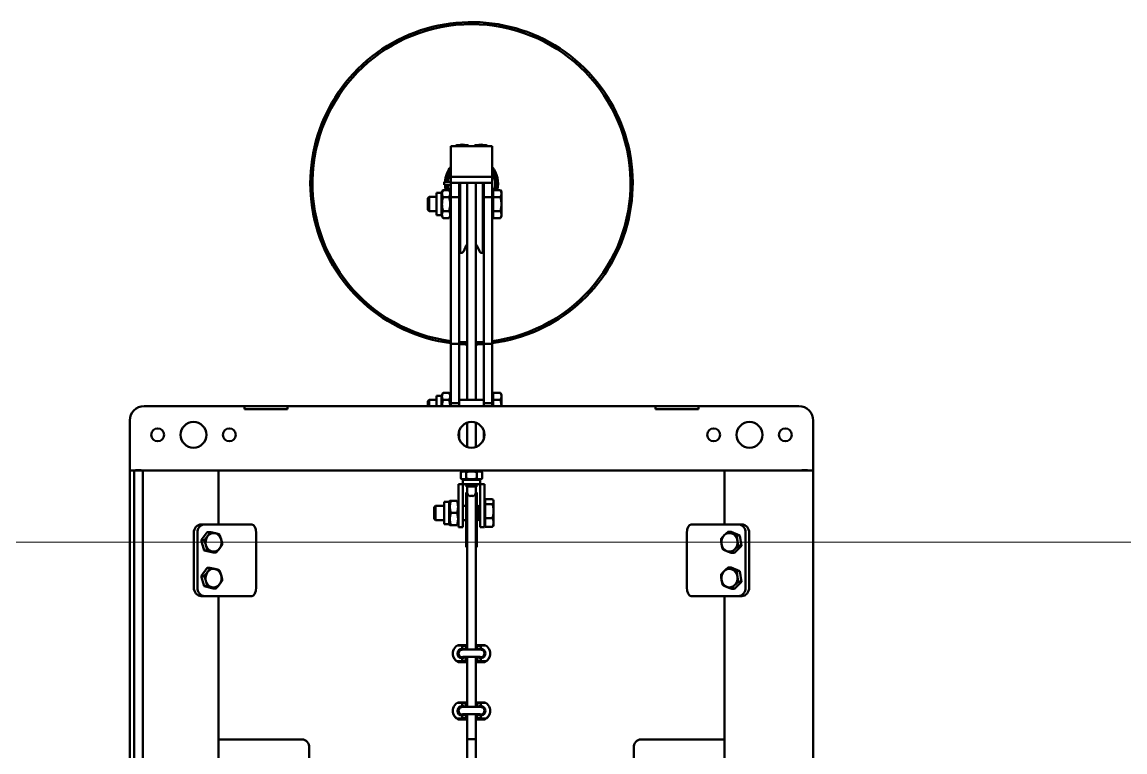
# Model space of a CAD drawing. Extents: x -3873 to 164127, y 7129 to 96529.
# Drawn here: x 13272 to 14042, y 69166 to 69675 of the extents above; entities that cross this region are included whole.
import ezdxf

# ---------------------------------------------------------------- set-up
doc = ezdxf.new("R2010")
doc.units = 0
doc.layers.add('LAYOUT Kromeka', color=1, linetype='CONTINUOUS', lineweight=5)
doc.layers.add('Visible (ISO)', color=7, linetype='CONTINUOUS', lineweight=50)

# ---------------------------------------------------------------- blocks, each defined once
blk = doc.blocks.new('388 gerdirme')
at = {"layer": 'Visible (ISO)', "color": 0}
for p, q in [((51971.62, 94730.19), (51717.47, 94730.19)), ((51971.62, 94727.44), (51971.62, 94730.19)), ((51971.62, 94730.19), (51983.62, 94730.19)), ((52006.62, 94730.19), (51983.62, 94730.19)), ((51971.62, 94727.09), (51448.62, 94727.09)), ((51971.62, 94727.09), (51971.62, 94727.44)), ((51971.62, 94721.09), (51971.62, 94727.09)), ((51971.62, 94721.09), (51448.62, 94721.09)), ((51971.62, 94720.94), (51971.62, 94721.09)), ((51971.62, 94494.32), (51971.62, 94720.94)), ((52016.62, 94720.19), (52016.62, 94650.19)), ((51890.12, 94685.51), (51928.12, 94685.51)), ((51884.12, 94680.31), (51884.12, 94677.81)), ((51884.12, 94658.98), (51884.12, 94677.81)), ((51889.5, 94671.98), (51890.99, 94678.35)), ((51890.12, 94683.01), (51928.12, 94683.01)), ((51890.99, 94678.35), (51898.1, 94680.42)), ((51890.99, 94678.35), (51890.99, 94676.29)), ((51898.1, 94680.42), (51903.73, 94676.12)), ((51898.1, 94680.42), (51898.1, 94678.36)), ((51903.73, 94676.12), (51903.73, 94674.06)), ((51914.5, 94671.98), (51915.99, 94678.35)), ((51915.99, 94678.35), (51923.1, 94680.42)), ((51915.99, 94678.35), (51915.99, 94676.29)), ((51923.1, 94680.42), (51928.73, 94676.12)), ((51923.1, 94680.42), (51923.1, 94678.36)), ((51928.73, 94676.12), (51928.73, 94674.06)), ((51934.12, 94677.81), (51934.12, 94680.31)), ((51934.12, 94677.81), (51934.12, 94658.98)), ((51884.12, 94668.19), (51151.62, 94668.19)), ((51784.12, 94655.35), (51784.12, 94668.19)), ((51889.5, 94671.98), (51889.5, 94669.92)), ((51914.5, 94671.98), (51914.5, 94669.92)), ((51971.62, 94668.19), (51934.12, 94668.19)), ((51784.12, 94655.35), (51784.12, 94645.24)), ((51884.12, 94658.98), (51884.12, 94655.9)), ((51884.12, 94645.03), (51884.12, 94655.9)), ((51934.12, 94655.9), (51934.12, 94658.98)), ((51934.12, 94655.9), (51934.12, 94645.03)), ((51784.12, 94610.08), (51784.12, 94645.24)), ((52014.62, 94620.19), (52014.62, 94650.19)), ((52014.62, 94650.19), (52016.62, 94650.19)), ((52016.62, 94650.19), (52016.62, 94620.19)), ((51928.12, 94642.03), (51890.12, 94642.03)), ((52016.62, 94620.19), (52014.62, 94620.19)), ((52016.62, 94620.19), (52016.62, 94363.19)), ((51778.12, 94604.89), (51244.12, 94604.89)), ((52016.62, 94522.19), (52020.2, 94522.19)), ((52020.2, 94522.19), (52021.12, 94521.27)), ((52153.54, 94522.19), (52152.62, 94521.27)), ((52153.54, 94522.19), (52161.7, 94522.19)), ((52161.7, 94522.19), (52162.62, 94521.27)), ((51938.04, 94517.69), (51937.12, 94516.77)), ((51947.12, 94516.77), (51937.12, 94516.77)), ((51937.12, 94510.69), (51937.12, 94516.77)), ((51938.04, 94517.69), (51946.2, 94517.69)), ((51946.2, 94517.69), (51947.12, 94516.77)), ((51947.12, 94510.69), (51947.12, 94516.77)), ((52021.12, 94521.27), (52016.62, 94521.27)), ((52016.62, 94516.19), (52023.92, 94516.19)), ((52021.12, 94516.19), (52021.12, 94521.27)), ((52023.92, 94512.69), (52023.92, 94516.19)), ((52149.82, 94516.19), (52165.42, 94516.19)), ((52149.82, 94512.69), (52149.82, 94516.19)), ((52162.62, 94521.27), (52152.62, 94521.27)), ((52152.62, 94516.19), (52152.62, 94521.27)), ((52162.62, 94516.19), (52162.62, 94521.27)), ((52165.42, 94512.69), (52165.42, 94516.19)), ((51934.32, 94507.19), (51933.62, 94506.78)), ((51933.62, 94506.03), (51933.62, 94506.78)), ((51934.32, 94510.69), (51949.92, 94510.69)), ((51934.32, 94507.19), (51934.32, 94510.69)), ((51934.32, 94507.19), (51949.92, 94507.19)), ((51949.92, 94507.19), (51949.92, 94510.69)), ((51949.92, 94507.19), (51950.62, 94506.78)), ((51950.62, 94506.78), (51950.62, 94506.03)), ((52016.62, 94512.69), (52023.92, 94512.69)), ((52021.02, 94507.35), (52021.02, 94511.53)), ((52023.92, 94512.69), (52025.93, 94511.53)), ((52023.92, 94506.19), (52025.93, 94507.35)), ((52025.93, 94507.35), (52025.93, 94511.53)), ((52149.82, 94512.69), (52147.8, 94511.53)), ((52147.8, 94507.35), (52147.8, 94511.53)), ((52149.82, 94506.19), (52147.8, 94507.35)), ((52149.82, 94512.69), (52165.42, 94512.69)), ((52152.71, 94507.35), (52152.71, 94511.53)), ((52162.52, 94507.35), (52162.52, 94511.53)), ((52165.42, 94512.69), (52167.43, 94511.53)), ((52165.42, 94506.19), (52167.43, 94507.35)), ((52167.43, 94507.35), (52167.43, 94511.53)), ((52171.12, 94508.2), (52171.12, 94510.69)), ((52173.12, 94510.69), (52171.12, 94510.69)), ((52171.12, 94506.19), (52171.12, 94508.2)), ((52173.12, 94510.69), (52173.12, 94508.2)), ((52173.12, 94508.2), (52173.12, 94506.19)), ((51798.04, 94494.69), (51798.04, 94500.86)), ((51798.61, 94501.69), (51798.92, 94498.19)), ((51804.21, 94500.69), (51803.95, 94500.69)), ((51803.97, 94504.69), (51804.02, 94504.69)), ((51809.38, 94498.19), (51809.56, 94501.69)), ((51809.9, 94494.69), (51809.9, 94500.86)), ((51838.04, 94494.69), (51838.04, 94500.86)), ((51838.6, 94501.69), (51838.91, 94498.19)), ((51844.2, 94500.69), (51843.94, 94500.69)), ((51843.96, 94504.69), (51844.02, 94504.69)), ((51849.37, 94498.19), (51849.55, 94501.69)), ((51849.89, 94494.69), (51849.89, 94500.86)), ((51932.12, 94500.69), (51932.12, 94497.69)), ((51932.12, 94500.69), (51935.12, 94500.69)), ((51933.62, 94501.85), (51933.62, 94506.03)), ((51934.32, 94500.69), (51933.62, 94501.09)), ((51962.12, 94500.69), (51935.12, 94500.69)), ((51942.12, 94501.85), (51942.12, 94506.03)), ((51949.92, 94500.69), (51950.62, 94501.09)), ((51950.62, 94501.85), (51950.62, 94506.03)), ((51962.12, 94497.69), (51962.12, 94500.69)), ((51965.12, 94497.34), (51966.19, 94499.19)), ((51970.54, 94499.19), (51966.19, 94499.19)), ((51971.62, 94497.34), (51970.54, 94499.19)), ((51993.66, 94500.19), (51999.57, 94500.19)), ((52018.62, 94506.19), (52016.62, 94506.19)), ((52016.62, 94500.19), (52018.62, 94500.19)), ((52060, 94506.19), (52018.62, 94506.19)), ((52018.62, 94500.19), (52018.62, 94506.19)), ((52018.62, 94500.19), (52060, 94500.19)), ((52021.12, 94483.19), (52021.12, 94500.19)), ((52162.35, 94506.19), (52060, 94506.19)), ((52060, 94500.19), (52060, 94506.19)), ((52060, 94500.19), (52162.35, 94500.19)), ((52172.46, 94499.69), (52123.62, 94499.69)), ((52123.62, 94498.97), (52123.62, 94499.69)), ((52152.62, 94499.69), (52152.62, 94500.19)), ((52162.35, 94506.19), (52172.46, 94506.19)), ((52162.35, 94500.19), (52162.35, 94506.19)), ((52162.35, 94500.19), (52172.46, 94500.19)), ((52162.62, 94499.69), (52162.62, 94500.19)), ((52172.46, 94506.19), (52172.46, 94500.19)), ((52176.71, 94506.19), (52172.46, 94506.19)), ((52172.46, 94506.19), (52172.46, 94477.19)), ((52197.92, 94506.19), (52176.71, 94506.19)), ((52176.71, 94506.19), (52176.71, 94477.19)), ((52197.92, 94477.19), (52197.92, 94506.19)), ((52197.92, 94502.81), (52198.26, 94502.81)), ((52197.92, 94500.5), (52198.26, 94500.5)), ((52198.62, 94502.19), (52198.26, 94502.81)), ((52198.62, 94501.65), (52198.62, 94502.19)), ((52198.62, 94498.19), (52198.62, 94501.65)), ((51422.15, 94494.69), (51784.23, 94494.69)), ((51801.81, 94494.69), (51784.23, 94494.69)), ((51798.92, 94495.69), (51798.57, 94495.16)), ((51798.92, 94498.19), (51798.92, 94495.69)), ((51800.9, 94498.19), (51798.92, 94498.19)), ((51798.92, 94495.69), (51801.8, 94495.69)), ((51806.8, 94495.69), (51809.38, 94495.69)), ((51841.81, 94494.69), (51806.81, 94494.69)), ((51809.38, 94498.19), (51807.4, 94498.19)), ((51809.38, 94495.69), (51809.38, 94498.19)), ((51809.58, 94495.16), (51809.38, 94495.69)), ((51838.91, 94495.69), (51838.56, 94495.16)), ((51838.91, 94498.19), (51838.91, 94495.69)), ((51840.89, 94498.19), (51838.91, 94498.19)), ((51838.91, 94495.69), (51841.8, 94495.69)), ((51846.8, 94495.69), (51849.37, 94495.69)), ((51879.92, 94494.69), (51846.81, 94494.69)), ((51849.37, 94498.19), (51847.39, 94498.19)), ((51849.37, 94495.69), (51849.37, 94498.19)), ((51849.58, 94495.16), (51849.37, 94495.69)), ((51879.92, 94494.69), (51888.17, 94494.69)), ((51930.19, 94494.69), (51888.17, 94494.69)), ((51919.41, 94495.46), (51918.22, 94495.46)), ((51918.22, 94495.46), (51918.22, 94494.69)), ((51919.41, 94495.46), (51919.41, 94494.75)), ((51940.15, 94495.46), (51919.41, 94495.46)), ((51919.41, 94494.75), (51940.15, 94494.75)), ((51930.19, 94494.69), (51941.82, 94494.69)), ((51935.12, 94497.69), (51932.12, 94497.69)), ((51935.12, 94497.69), (51962.12, 94497.69)), ((51937.12, 94495.46), (51937.12, 94497.69)), ((51941.45, 94495.46), (51940.15, 94495.46)), ((51940.15, 94494.75), (51940.15, 94495.46)), ((51941.45, 94495.46), (51941.45, 94495.44)), ((51941.45, 94495.46), (51942.58, 94495.46)), ((51942.81, 94495.44), (51941.45, 94495.44)), ((51956.32, 94495.44), (51942.81, 94495.44)), ((51956.32, 94494.69), (51942.81, 94494.69)), ((51947.12, 94495.44), (51947.12, 94497.69)), ((51960.62, 94494.69), (51956.26, 94494.69)), ((51956.32, 94495.44), (51956.32, 94494.69)), ((51960.62, 94494.92), (51961.38, 94495.69)), ((51960.62, 94494.92), (51961.38, 94495.69)), ((51960.62, 94488.46), (51960.62, 94494.92)), ((51960.62, 94488.46), (51960.62, 94494.92)), ((51961.38, 94495.69), (51961.38, 94487.69)), ((51962.12, 94495.69), (51961.38, 94495.69)), ((51961.38, 94495.69), (51961.38, 94487.69)), ((51962.12, 94495.69), (51961.38, 94495.69)), ((51965.12, 94497.69), (51962.12, 94497.69)), ((51962.12, 94497.69), (51962.12, 94485.69)), ((51965.12, 94497.69), (51965.12, 94485.69)), ((51970.54, 94495.44), (51966.19, 94495.44)), ((51971.62, 94489.06), (51971.62, 94494.32)), ((52005.1, 94494.69), (51988.13, 94494.69)), ((52157.65, 94494.69), (52021.12, 94494.69)), ((52128.78, 94495.33), (52124.78, 94497.15)), ((52157.65, 94494.69), (52172.46, 94494.69)), ((52198.26, 94495.88), (52197.92, 94495.88)), ((52197.92, 94493.57), (52198.26, 94493.57)), ((52198.62, 94494.19), (52198.26, 94493.57)), ((52198.62, 94494.72), (52198.62, 94498.19)), ((52198.62, 94494.19), (52198.62, 94494.72)), ((51422.15, 94488.69), (51784.23, 94488.69)), ((51801.81, 94488.69), (51784.23, 94488.69)), ((51798.04, 94482.52), (51798.04, 94488.69)), ((51798.57, 94488.22), (51798.92, 94487.69)), ((51798.92, 94485.19), (51798.61, 94481.69)), ((51798.92, 94487.69), (51798.92, 94485.19)), ((51801.8, 94487.69), (51798.92, 94487.69)), ((51798.92, 94485.19), (51800.9, 94485.19)), ((51809.38, 94487.69), (51806.8, 94487.69)), ((51841.81, 94488.69), (51806.81, 94488.69)), ((51807.4, 94485.19), (51809.38, 94485.19)), ((51809.38, 94487.69), (51809.58, 94488.22)), ((51809.38, 94485.19), (51809.38, 94487.69)), ((51809.56, 94481.69), (51809.38, 94485.19)), ((51809.9, 94482.52), (51809.9, 94488.69)), ((51838.04, 94482.52), (51838.04, 94488.69)), ((51838.56, 94488.22), (51838.91, 94487.69)), ((51838.91, 94485.19), (51838.6, 94481.69)), ((51838.91, 94487.69), (51838.91, 94485.19)), ((51841.8, 94487.69), (51838.91, 94487.69)), ((51838.91, 94485.19), (51840.89, 94485.19)), ((51849.37, 94487.69), (51846.8, 94487.69)), ((51879.92, 94488.69), (51846.81, 94488.69)), ((51847.39, 94485.19), (51849.37, 94485.19)), ((51849.37, 94487.69), (51849.58, 94488.22)), ((51849.37, 94485.19), (51849.37, 94487.69)), ((51849.55, 94481.69), (51849.37, 94485.19)), ((51849.89, 94482.52), (51849.89, 94488.69)), ((51888.17, 94488.69), (51879.92, 94488.69)), ((51930.19, 94488.69), (51888.17, 94488.69)), ((51918.22, 94488.69), (51918.22, 94487.92)), ((51918.22, 94487.92), (51919.41, 94487.92)), ((51919.41, 94488.63), (51919.41, 94487.92)), ((51940.15, 94488.63), (51919.41, 94488.63)), ((51940.15, 94487.92), (51919.41, 94487.92)), ((51941.82, 94488.69), (51930.19, 94488.69)), ((51932.12, 94485.69), (51932.12, 94482.69)), ((51932.12, 94485.69), (51935.12, 94485.69)), ((51962.12, 94485.69), (51935.12, 94485.69)), ((51937.12, 94487.19), (51937.12, 94487.92)), ((51947.12, 94487.19), (51937.12, 94487.19)), ((51937.52, 94486.27), (51937.12, 94487.19)), ((51946.71, 94486.27), (51937.52, 94486.27)), ((51937.52, 94485.69), (51937.52, 94486.27)), ((51940.15, 94487.92), (51940.15, 94488.63)), ((51940.15, 94487.92), (51941.45, 94487.92)), ((51941.45, 94487.94), (51941.45, 94487.92)), ((51941.45, 94487.94), (51942.81, 94487.94)), ((51942.58, 94487.92), (51941.45, 94487.92)), ((51942.81, 94488.68), (51956.32, 94488.68)), ((51942.81, 94487.94), (51956.32, 94487.94)), ((51946.71, 94486.27), (51947.12, 94487.19)), ((51946.71, 94485.69), (51946.71, 94486.27)), ((51947.12, 94487.19), (51947.12, 94487.94)), ((51960.62, 94488.69), (51956.26, 94488.69)), ((51956.32, 94488.68), (51956.32, 94487.94)), ((51960.62, 94488.46), (51961.38, 94487.69)), ((51960.62, 94488.46), (51961.38, 94487.69)), ((51962.12, 94487.69), (51961.38, 94487.69)), ((51962.12, 94487.69), (51961.38, 94487.69)), ((51965.12, 94485.69), (51962.12, 94485.69)), ((51962.12, 94482.69), (51962.12, 94485.69)), ((51965.12, 94486.04), (51966.19, 94484.18)), ((51970.54, 94487.94), (51966.19, 94487.94)), ((51970.54, 94484.18), (51966.19, 94484.18)), ((51971.62, 94486.04), (51970.54, 94484.18)), ((51971.62, 94262.44), (51971.62, 94489.06)), ((52005.1, 94488.69), (51988.13, 94488.69)), ((51999.57, 94483.19), (51993.66, 94483.19)), ((52018.62, 94483.19), (52016.62, 94483.19)), ((52060, 94483.19), (52018.62, 94483.19)), ((52018.62, 94477.19), (52018.62, 94483.19)), ((52157.65, 94488.69), (52021.12, 94488.69)), ((52162.35, 94483.19), (52060, 94483.19)), ((52060, 94477.19), (52060, 94483.19)), ((52123.62, 94483.69), (52123.62, 94484.4)), ((52172.46, 94483.69), (52123.62, 94483.69)), ((52128.78, 94488.05), (52124.78, 94486.22)), ((52152.62, 94483.19), (52152.62, 94483.69)), ((52172.46, 94488.69), (52157.65, 94488.69)), ((52162.35, 94483.19), (52172.46, 94483.19)), ((52162.35, 94477.19), (52162.35, 94483.19)), ((52162.62, 94483.19), (52162.62, 94483.69)), ((52172.46, 94483.19), (52172.46, 94477.19)), ((52197.92, 94489.81), (52198.26, 94489.81)), ((52197.92, 94487.5), (52198.26, 94487.5)), ((52198.62, 94489.19), (52198.26, 94489.81)), ((52198.62, 94488.65), (52198.62, 94489.19)), ((52198.62, 94485.19), (52198.62, 94488.65)), ((52198.62, 94481.72), (52198.62, 94485.19)), ((51804.21, 94482.69), (51803.95, 94482.69)), ((51803.97, 94478.69), (51804.02, 94478.69)), ((51844.2, 94482.69), (51843.94, 94482.69)), ((51843.96, 94478.69), (51844.02, 94478.69)), ((51935.12, 94482.69), (51932.12, 94482.69)), ((51932.42, 94482.09), (51932.42, 94477.05)), ((51932.42, 94482.09), (51938.56, 94482.09)), ((51933.62, 94476.29), (51933, 94476.65)), ((51933.62, 94476.29), (51935.49, 94476.29)), ((51934.42, 94482.09), (51934.42, 94482.69)), ((51935.12, 94482.69), (51962.12, 94482.69)), ((51935.49, 94476.29), (51943.41, 94476.29)), ((51938.56, 94482.09), (51948.26, 94482.09)), ((51938.56, 94482.09), (51938.56, 94477.05)), ((51943.41, 94476.29), (51950.04, 94476.29)), ((51948.26, 94482.09), (51951.82, 94482.09)), ((51948.26, 94482.09), (51948.26, 94477.05)), ((51949.82, 94482.09), (51949.82, 94482.69)), ((51950.04, 94476.29), (51950.62, 94476.29)), ((51950.62, 94476.29), (51951.23, 94476.65)), ((51951.82, 94482.09), (51951.82, 94477.05)), ((52016.62, 94477.19), (52018.62, 94477.19)), ((52016.62, 94476.59), (52021.02, 94476.59)), ((52018.62, 94477.19), (52060, 94477.19)), ((52021.02, 94476.59), (52025.93, 94476.59)), ((52021.02, 94476.59), (52021.02, 94471.55)), ((52023.82, 94476.59), (52023.82, 94477.19)), ((52025.93, 94476.59), (52025.93, 94471.55)), ((52060, 94477.19), (52162.35, 94477.19)), ((52147.8, 94476.59), (52147.8, 94471.55)), ((52147.8, 94476.59), (52152.71, 94476.59)), ((52149.92, 94476.59), (52149.92, 94477.19)), ((52152.71, 94476.59), (52162.52, 94476.59)), ((52152.71, 94476.59), (52152.71, 94471.55)), ((52162.35, 94477.19), (52172.46, 94477.19)), ((52162.52, 94476.59), (52167.43, 94476.59)), ((52162.52, 94476.59), (52162.52, 94471.55)), ((52165.32, 94476.59), (52165.32, 94477.19)), ((52167.43, 94476.59), (52167.43, 94471.55)), ((52176.71, 94477.19), (52172.46, 94477.19)), ((52176.71, 94477.19), (52197.92, 94477.19)), ((52198.26, 94482.88), (52197.92, 94482.88)), ((52197.92, 94480.57), (52198.26, 94480.57)), ((52198.62, 94481.19), (52198.26, 94480.57)), ((52198.62, 94481.19), (52198.62, 94481.72)), ((52016.62, 94470.79), (52023.48, 94470.79)), ((52023.48, 94470.79), (52024.62, 94470.79)), ((52024.62, 94470.79), (52025.93, 94471.55)), ((52149.12, 94470.79), (52147.8, 94471.55)), ((52149.12, 94470.79), (52150.25, 94470.79)), ((52150.25, 94470.79), (52157.62, 94470.79)), ((52157.62, 94470.79), (52164.98, 94470.79)), ((52164.98, 94470.79), (52166.12, 94470.79)), ((52166.12, 94470.79), (52167.43, 94471.55)), ((52142.8, 94383.08), (52143.19, 94384.52)), ((52142.99, 94383.03), (52143.38, 94384.47)), ((51778.12, 94378.49), (51156.62, 94378.49)), ((51784.12, 94373.29), (51784.12, 94338.13)), ((52014.62, 94333.19), (52014.62, 94363.19)), ((52014.62, 94363.19), (52016.62, 94363.19)), ((52016.62, 94363.19), (52016.62, 94333.19)), ((51784.12, 94328.02), (51784.12, 94338.13)), ((51884.12, 94327.47), (51884.12, 94338.35)), ((51890.12, 94341.35), (51928.12, 94341.35)), ((51934.12, 94338.35), (51934.12, 94327.47)), ((52016.62, 94333.19), (52014.62, 94333.19)), ((52016.62, 94333.19), (52016.62, 94263.19)), ((51784.12, 94328.02), (51784.12, 94315.19)), ((51884.12, 94327.47), (51884.12, 94324.4)), ((51884.12, 94305.56), (51884.12, 94324.4)), ((51934.12, 94324.4), (51934.12, 94327.47)), ((51934.12, 94324.4), (51934.12, 94305.56)), ((51884.12, 94315.19), (50921.62, 94315.19)), ((51971.62, 94315.19), (51934.12, 94315.19)), ((51889.23, 94308.15), (51889.23, 94310.21)), ((51894.1, 94303.2), (51889.23, 94308.15)), ((51904, 94310.51), (51901.48, 94304.38)), ((51901.48, 94304.38), (51901.48, 94306.44)), ((51904, 94310.51), (51904, 94312.57)), ((51914.23, 94308.15), (51914.23, 94310.21)), ((51919.1, 94303.2), (51914.23, 94308.15)), ((51929, 94310.51), (51926.48, 94304.38)), ((51926.48, 94304.38), (51926.48, 94306.44)), ((51929, 94310.51), (51929, 94312.57)), ((51884.12, 94305.56), (51884.12, 94303.06)), ((51928.12, 94300.37), (51890.12, 94300.37)), ((51894.1, 94303.2), (51894.1, 94305.26)), ((51901.48, 94304.38), (51894.1, 94303.2)), ((51919.1, 94303.2), (51919.1, 94305.26)), ((51926.48, 94304.38), (51919.1, 94303.2)), ((51934.12, 94303.06), (51934.12, 94305.56)), ((51928.12, 94297.87), (51890.12, 94297.87)), ((51971.62, 94255.94), (51971.62, 94262.44)), ((51971.62, 94253.19), (51717.47, 94253.19)), ((51971.62, 94253.19), (51971.62, 94255.94)), ((51971.62, 94253.19), (51983.62, 94253.19)), ((52006.62, 94253.19), (51983.62, 94253.19))]:
    blk.add_line(p, q, dxfattribs=at)
for centre, radius in [((51996.62, 94710.69), 4.5), ((51996.62, 94685.69), 9), ((51996.62, 94660.69), 4.5), ((51996.62, 94491.69), 9), ((51996.62, 94322.69), 4.5), ((51996.62, 94297.69), 9), ((51996.62, 94272.69), 4.5)]:
    blk.add_circle(centre, radius, dxfattribs=at)
for centre, radius, start, end in [((52006.62, 94720.19), 10, 0, 90), ((52172.12, 94491.69), 112.5, 254.99399, 172.59461), ((52172.12, 94491.69), 111, 187.50604, 172.49396), ((52172.12, 94491.69), 18.5, 93.09858, 104.66966), ((52172.12, 94491.69), 17.5, 93.27583, 105.52845), ((52172.12, 94491.69), 16.85, 93.40234, 106.14351), ((52172.12, 94491.69), 16.5, 93.4746, 106.49563), ((52172.12, 94491.69), 18.5, 51.60833, 86.90142), ((52172.12, 94491.69), 17.5, 55.95227, 86.72417), ((52172.12, 94491.69), 16.85, 59.37661, 86.59766), ((52172.12, 94491.69), 16.5, 61.49649, 86.5254), ((52172.12, 94491.69), 112.5, 175.66686, 178.47193), ((52172.12, 94491.69), 111, 175.60819, 178.45128), ((52125.62, 94498.97), 2, 180, 245.4158), ((52167.12, 94500.69), 3, 189.59407, 199.47122), ((52192.62, 94498.19), 6.5, 337.38014, 22.61986), ((51956.61, 94491.69), 3.02, 95.5104, 155.86583), ((52127.12, 94491.69), 4, 48.59038, 65.4158), ((51956.61, 94491.69), 3.02, 204.13076, 264.4896), ((52172.12, 94491.69), 112.5, 181.52807, 184.33314), ((52172.12, 94491.69), 111, 181.54872, 184.39181), ((52125.62, 94484.4), 2, 114.5842, 180), ((52127.12, 94491.69), 4, 294.5842, 311.40962), ((52167.12, 94482.69), 3, 160.52878, 170.40593), ((52192.62, 94485.19), 6.5, 337.38014, 22.61986), ((52172.12, 94491.69), 112.5, 187.40539, 254.89399), ((52172.12, 94491.69), 16.5, 245.66184, 246.22811), ((52172.12, 94491.69), 16.85, 253.85649, 300.62339), ((52172.12, 94491.69), 16.5, 253.50437, 298.50351), ((52172.12, 94491.69), 18.5, 255.33034, 308.39167), ((52172.12, 94491.69), 17.5, 254.47155, 304.04773), ((52006.62, 94263.19), 10, 270, 0)]:
    blk.add_arc(centre, radius, start, end, dxfattribs=at)
for centre, major_axis, ratio, start_param, end_param in [((51890.12, 94680.31), (-6, 0), 0.866025, 4.712389, 6.283185), ((51928.12, 94680.31), (6, 0), 0.866025, 0, 1.570796), ((51890.12, 94677.81), (-6, 0), 0.866025, 4.712389, 6.283185), ((51896.62, 94671.7), (-6.5, 0), 0.866025, 5.036433, 6.08363), ((51896.62, 94671.7), (-6.5, 0), 0.866025, 3.989235, 5.036433), ((51896.62, 94671.7), (6.5, 0), 0.866025, 6.08363, 7.130828), ((51921.62, 94671.7), (-6.5, 0), 0.866025, 5.036433, 6.08363), ((51921.62, 94671.7), (-6.5, 0), 0.866025, 3.989235, 5.036433), ((51921.62, 94671.7), (6.5, 0), 0.866025, 6.08363, 7.130828), ((51928.12, 94677.81), (6, 0), 0.866025, 0, 1.570796), ((51896.62, 94671.7), (-6.5, 0), 0.866025, 6.08363, 7.130828), ((51896.62, 94671.7), (6.5, 0), 0.866025, 5.036433, 6.08363), ((51921.62, 94671.7), (-6.5, 0), 0.866025, 6.08363, 7.130828), ((51921.62, 94671.7), (6.5, 0), 0.866025, 5.036433, 6.08363), ((51896.62, 94671.7), (6.5, 0), 0.866025, 3.989235, 5.036433), ((51921.62, 94671.7), (6.5, 0), 0.866025, 3.989235, 5.036433), ((51890.12, 94645.03), (-6, 0), 0.5, 0, 1.570796), ((51928.12, 94645.03), (6, 0), 0.5, 4.712389, 6.283185), ((51778.12, 94610.08), (6, 0), 0.866025, 4.712389, 6.283185), ((51805.49, 94498.19), (8.16, 0), 0.796131, 2.572551, 2.717879), ((51804.15, 94498.19), (4.64, -4.64), 0.98224, 2.666494, 3.366908), ((51803.95, 94498.19), (0, -6.5), 0.999839, 3.703662, 4.001983), ((51804.15, 94498.19), (2.32, -2.32), 0.98224, 0.794358, 3.93595), ((51803.95, 94498.19), (0, 2.5), 0.999839, 0, 2.088005), ((51803.95, 94498.19), (0, 3.25), 0.999839, 4.202762, 6.261815), ((51804.15, 94498.19), (4.64, -4.64), 0.98224, 1.363399, 2.063813), ((51805.49, 94498.19), (0, -6.5), 0.743604, 1.99451, 2.139838), ((51845.48, 94498.19), (8.16, 0), 0.796131, 2.572551, 2.717879), ((51844.14, 94498.19), (4.64, -4.64), 0.98224, 2.666494, 3.366908), ((51843.94, 94498.19), (0, -6.5), 0.999839, 3.703662, 4.001983), ((51844.14, 94498.19), (2.32, -2.32), 0.98224, 0.794358, 3.93595), ((51843.94, 94498.19), (0, 2.5), 0.999839, 0, 2.088005), ((51843.94, 94498.19), (0, 3.25), 0.999839, 4.202762, 6.261815), ((51844.14, 94498.19), (4.64, -4.64), 0.98224, 1.363399, 2.063813), ((51845.48, 94498.19), (0, -6.5), 0.743604, 1.99451, 2.139838), ((51798.61, 94491.69), (0, 3.5), 0.087833, 0.133136, 0.5411), ((51804.15, 94498.19), (0, 3.25), 0.999839, 1.570796, 2.333379), ((51804.15, 94498.19), (0, -3.25), 0.999839, 0.951058, 1.570796), ((51809.56, 94491.69), (0, -3.5), 0.051998, 2.600493, 3.008456), ((51838.6, 94491.69), (0, 3.5), 0.087833, 0.133136, 0.5411), ((51844.14, 94498.19), (0, 3.25), 0.999839, 1.570796, 2.333379), ((51844.14, 94498.19), (0, -3.25), 0.999839, 0.951058, 1.570796), ((51849.55, 94491.69), (0, -3.5), 0.051998, 2.600493, 3.008456), ((51942.58, 94491.69), (0, 3.77), 0.446198, 6.180134, 6.283185), ((51798.61, 94491.69), (0, 3.5), 0.087833, 2.600493, 3.008456), ((51804.15, 94485.19), (2.32, 2.32), 0.98224, 2.347235, 5.488828), ((51804.15, 94485.19), (0, 3.25), 0.999839, 0.808214, 1.570796), ((51803.95, 94485.19), (0, -2.5), 0.999839, 4.19518, 6.283185), ((51803.95, 94485.19), (0, -3.25), 0.999839, 0.021371, 2.080424), ((51804.15, 94485.19), (0, -3.25), 0.999839, 1.570796, 2.190535), ((51809.56, 94491.69), (0, -3.5), 0.051998, 0.133136, 0.5411), ((51838.6, 94491.69), (0, 3.5), 0.087833, 2.600493, 3.008456), ((51844.14, 94485.19), (2.32, 2.32), 0.98224, 2.347235, 5.488828), ((51844.14, 94485.19), (0, 3.25), 0.999839, 0.808214, 1.570796), ((51843.94, 94485.19), (0, -2.5), 0.999839, 4.19518, 6.283185), ((51843.94, 94485.19), (0, -3.25), 0.999839, 0.021371, 2.080424), ((51844.14, 94485.19), (0, -3.25), 0.999839, 1.570796, 2.190535), ((51849.55, 94491.69), (0, -3.5), 0.051998, 0.133136, 0.5411), ((51942.58, 94491.69), (0, -3.77), 0.446198, 0, 0.103051), ((51805.49, 94485.19), (-8.16, 0), 0.796131, 0.423713, 0.569042), ((51804.15, 94485.19), (-4.64, -4.64), 0.98224, 6.05787, 6.758284), ((51803.95, 94485.19), (0, -6.5), 0.999839, 5.422795, 5.721116), ((51804.15, 94485.19), (-4.64, -4.64), 0.98224, 1.077779, 1.778193), ((51805.49, 94485.19), (0, 6.5), 0.743604, 4.143347, 4.288676), ((51845.48, 94485.19), (-8.16, 0), 0.796131, 0.423713, 0.569042), ((51844.14, 94485.19), (-4.64, -4.64), 0.98224, 6.05787, 6.758284), ((51843.94, 94485.19), (0, -6.5), 0.999839, 5.422795, 5.721116), ((51844.14, 94485.19), (-4.64, -4.64), 0.98224, 1.077779, 1.778193), ((51845.48, 94485.19), (0, 6.5), 0.743604, 4.143347, 4.288676), ((51778.12, 94373.29), (6, 0), 0.866025, 0, 1.570796), ((51890.12, 94338.35), (-6, 0), 0.5, 4.712389, 6.283185), ((51928.12, 94338.35), (6, 0), 0.5, 0, 1.570796), ((51896.62, 94311.68), (-6.5, 0), 0.866025, 4.894552, 5.94175), ((51896.62, 94311.68), (-6.5, 0), 0.866025, 3.847355, 4.894552), ((51896.62, 94311.68), (6.5, 0), 0.866025, 5.94175, 6.988947), ((51921.62, 94311.68), (-6.5, 0), 0.866025, 4.894552, 5.94175), ((51921.62, 94311.68), (-6.5, 0), 0.866025, 3.847355, 4.894552), ((51921.62, 94311.68), (6.5, 0), 0.866025, 5.94175, 6.988947), ((51896.62, 94311.68), (-6.5, 0), 0.866025, 5.94175, 6.988947), ((51896.62, 94311.68), (6.5, 0), 0.866025, 3.847355, 4.894552), ((51896.62, 94311.68), (6.5, 0), 0.866025, 4.894552, 5.94175), ((51921.62, 94311.68), (-6.5, 0), 0.866025, 5.94175, 6.988947), ((51921.62, 94311.68), (6.5, 0), 0.866025, 3.847355, 4.894552), ((51921.62, 94311.68), (6.5, 0), 0.866025, 4.894552, 5.94175), ((51890.12, 94305.56), (-6, 0), 0.866025, 0, 1.570796), ((51890.12, 94303.06), (-6, 0), 0.866025, 0, 1.570796), ((51928.12, 94305.56), (6, 0), 0.866025, 4.712389, 6.283185), ((51928.12, 94303.06), (6, 0), 0.866025, 4.712389, 6.283185)]:
    blk.add_ellipse(centre, major_axis=major_axis, ratio=ratio, start_param=start_param, end_param=end_param, dxfattribs=at)
blk.add_ellipse((51784.23, 94491.69), major_axis=(0, -3), ratio=0.016727, dxfattribs=at)
for points, knots in [([(51971.62, 94727.44), (51971.62, 94727.44), (51971.64, 94727.36), (51971.72, 94727.02), (51971.78, 94726.77), (51971.89, 94726.2), (51971.95, 94725.84), (51972.04, 94725.04), (51972.06, 94724.6), (51972.06, 94724.19), (51972.06, 94723.78), (51972.04, 94723.34), (51971.95, 94722.54), (51971.89, 94722.18), (51971.78, 94721.6), (51971.72, 94721.35), (51971.64, 94721.02), (51971.62, 94720.94), (51971.62, 94720.94)], [-0.4923546, -0.4923546, -0.4923546, -0.4923546, -0.3692779, -0.3692779, -0.2462013, -0.2462013, -0.1231006, -0.1231006, 0, 0, 0, 0.1231006, 0.1231006, 0.2462013, 0.2462013, 0.3692779, 0.3692779, 0.4923546, 0.4923546, 0.4923546, 0.4923546]), ([(51799.02, 94502.43), (51798.87, 94502.25), (51798.72, 94502.06), (51798.46, 94501.66), (51798.34, 94501.46), (51798.19, 94501.19), (51798.14, 94501.08), (51798.08, 94500.96), (51798.07, 94500.92), (51798.05, 94500.87), (51798.04, 94500.86), (51798.04, 94500.86), (51798.04, 94500.86), (51798.04, 94500.86), (51798.05, 94500.86)], [-0.2196001, -0.2196001, -0.2196001, -0.2196001, -0.1507226, -0.1507226, -0.0818451, -0.0818451, -0.0409226, -0.0409226, -0.0204613, -0.0204613, 0, 0, 0, 0.0071463, 0.0071463, 0.0071463, 0.0071463]), ([(51803.97, 94504.69), (51803.4, 94504.69), (51802.78, 94504.61), (51801.58, 94504.27), (51801, 94504.01), (51800.49, 94503.69)], [0, 0, 0, 0, 0.182432, 0.182432, 0.3648639, 0.3648639, 0.3648639, 0.3648639]), ([(51804.21, 94482.69), (51804.48, 94482.69), (51804.74, 94482.73), (51805.23, 94482.89), (51805.44, 94483), (51805.83, 94483.26), (51805.98, 94483.41), (51806.26, 94483.74), (51806.35, 94483.89), (51806.52, 94484.2), (51806.56, 94484.32), (51806.63, 94484.52), (51806.64, 94484.6), (51806.67, 94484.73), (51806.68, 94484.78), (51806.7, 94484.89), (51806.71, 94484.94), (51806.73, 94485.14), (51806.74, 94485.25), (51806.76, 94485.6), (51806.77, 94485.88), (51806.79, 94486.64), (51806.8, 94487.17), (51806.81, 94488.35), (51806.82, 94488.99), (51806.83, 94490.34), (51806.83, 94491.05), (51806.83, 94492.45), (51806.82, 94493.15), (51806.82, 94494.49), (51806.81, 94495.12), (51806.79, 94496.25), (51806.79, 94496.75), (51806.76, 94497.59), (51806.75, 94497.9), (51806.73, 94498.26), (51806.72, 94498.34), (51806.69, 94498.54), (51806.69, 94498.59), (51806.66, 94498.73), (51806.64, 94498.81), (51806.55, 94499.07), (51806.51, 94499.22), (51806.29, 94499.58), (51806.21, 94499.7), (51806, 94499.94), (51805.89, 94500.05), (51805.53, 94500.33), (51805.23, 94500.51), (51804.65, 94500.66), (51804.43, 94500.69), (51804.21, 94500.69)], [1.570796, 1.570796, 1.570796, 1.570796, 1.576536, 1.576536, 1.582863, 1.582863, 1.591181, 1.591181, 1.604043, 1.604043, 1.624978, 1.624978, 1.649444, 1.649444, 1.678943, 1.678943, 1.729122, 1.729122, 1.888693, 1.888693, 2.159454, 2.159454, 2.502333, 2.502333, 2.828154, 2.828154, 3.150961, 3.150961, 3.473166, 3.473166, 3.796052, 3.796052, 4.122146, 4.122146, 4.464832, 4.464832, 4.588611, 4.588611, 4.623916, 4.623916, 4.658213, 4.658213, 4.682679, 4.682679, 4.69219, 4.69219, 4.698561, 4.698561, 4.707675, 4.707675, 4.712389, 4.712389, 4.712389, 4.712389]), ([(51839.02, 94502.43), (51838.87, 94502.25), (51838.72, 94502.06), (51838.45, 94501.66), (51838.33, 94501.46), (51838.19, 94501.19), (51838.13, 94501.08), (51838.08, 94500.96), (51838.06, 94500.92), (51838.04, 94500.87), (51838.03, 94500.86), (51838.04, 94500.86), (51838.04, 94500.86), (51838.04, 94500.86), (51838.04, 94500.86)], [-0.2196001, -0.2196001, -0.2196001, -0.2196001, -0.1507226, -0.1507226, -0.0818451, -0.0818451, -0.0409226, -0.0409226, -0.0204613, -0.0204613, 0, 0, 0, 0.0071463, 0.0071463, 0.0071463, 0.0071463]), ([(51843.96, 94504.69), (51843.39, 94504.69), (51842.77, 94504.61), (51841.58, 94504.27), (51841, 94504.01), (51840.48, 94503.69)], [0, 0, 0, 0, 0.182432, 0.182432, 0.3648639, 0.3648639, 0.3648639, 0.3648639]), ([(51844.2, 94482.69), (51844.47, 94482.69), (51844.74, 94482.73), (51845.22, 94482.89), (51845.43, 94483), (51845.82, 94483.26), (51845.97, 94483.41), (51846.26, 94483.74), (51846.34, 94483.89), (51846.51, 94484.2), (51846.55, 94484.32), (51846.62, 94484.52), (51846.64, 94484.6), (51846.67, 94484.73), (51846.68, 94484.78), (51846.7, 94484.89), (51846.7, 94484.94), (51846.72, 94485.14), (51846.73, 94485.25), (51846.75, 94485.6), (51846.76, 94485.88), (51846.78, 94486.64), (51846.79, 94487.17), (51846.8, 94488.35), (51846.81, 94488.99), (51846.82, 94490.34), (51846.82, 94491.05), (51846.82, 94492.45), (51846.82, 94493.15), (51846.81, 94494.49), (51846.8, 94495.12), (51846.79, 94496.25), (51846.78, 94496.75), (51846.76, 94497.59), (51846.75, 94497.9), (51846.72, 94498.26), (51846.71, 94498.34), (51846.69, 94498.54), (51846.68, 94498.59), (51846.65, 94498.73), (51846.63, 94498.81), (51846.55, 94499.07), (51846.51, 94499.22), (51846.29, 94499.58), (51846.21, 94499.7), (51845.99, 94499.94), (51845.88, 94500.05), (51845.52, 94500.33), (51845.22, 94500.51), (51844.64, 94500.66), (51844.42, 94500.69), (51844.2, 94500.69)], [1.570796, 1.570796, 1.570796, 1.570796, 1.576536, 1.576536, 1.582863, 1.582863, 1.591181, 1.591181, 1.604043, 1.604043, 1.624978, 1.624978, 1.649444, 1.649444, 1.678943, 1.678943, 1.729122, 1.729122, 1.888693, 1.888693, 2.159454, 2.159454, 2.502333, 2.502333, 2.828154, 2.828154, 3.150961, 3.150961, 3.473166, 3.473166, 3.796052, 3.796052, 4.122146, 4.122146, 4.464832, 4.464832, 4.588611, 4.588611, 4.623916, 4.623916, 4.658213, 4.658213, 4.682679, 4.682679, 4.69219, 4.69219, 4.698561, 4.698561, 4.707675, 4.707675, 4.712389, 4.712389, 4.712389, 4.712389]), ([(51801.74, 94485.54), (51801.74, 94485.54), (51801.74, 94485.56), (51801.75, 94485.65), (51801.76, 94485.78), (51801.77, 94486.19), (51801.78, 94486.52), (51801.79, 94487.03), (51801.79, 94487.14), (51801.8, 94487.38), (51801.8, 94487.5), (51801.8, 94487.76), (51801.8, 94487.89), (51801.81, 94488.17), (51801.81, 94488.3), (51801.81, 94488.59), (51801.81, 94488.74), (51801.82, 94489.05), (51801.82, 94489.2), (51801.82, 94489.52), (51801.82, 94489.68), (51801.82, 94490.01), (51801.82, 94490.17), (51801.82, 94490.5), (51801.83, 94490.67), (51801.83, 94491.01), (51801.83, 94491.18), (51801.83, 94491.52), (51801.83, 94491.69), (51801.83, 94492.04), (51801.83, 94492.21), (51801.83, 94492.54), (51801.83, 94492.71), (51801.82, 94493.05), (51801.82, 94493.21), (51801.82, 94493.55), (51801.82, 94493.71), (51801.82, 94494.03), (51801.82, 94494.19), (51801.82, 94494.5), (51801.81, 94494.65), (51801.81, 94494.95), (51801.81, 94495.09), (51801.81, 94495.38), (51801.8, 94495.52), (51801.8, 94495.78), (51801.8, 94495.91), (51801.79, 94496.16), (51801.79, 94496.27), (51801.79, 94496.5), (51801.79, 94496.61), (51801.78, 94496.81), (51801.78, 94496.91), (51801.77, 94497.09), (51801.77, 94497.18), (51801.76, 94497.55), (51801.75, 94497.77), (51801.74, 94497.84), (51801.74, 94497.84), (51801.74, 94497.84)], [1.761433, 1.761433, 1.761433, 1.761433, 1.840504, 1.840504, 2.026987, 2.026987, 2.3057, 2.3057, 2.382517, 2.382517, 2.46025, 2.46025, 2.537932, 2.537932, 2.614616, 2.614616, 2.693076, 2.693076, 2.772524, 2.772524, 2.851951, 2.851951, 2.930357, 2.930357, 3.009236, 3.009236, 3.089131, 3.089131, 3.169023, 3.169023, 3.247896, 3.247896, 3.326799, 3.326799, 3.406736, 3.406736, 3.486687, 3.486687, 3.565628, 3.565628, 3.644215, 3.644215, 3.723857, 3.723857, 3.803539, 3.803539, 3.882231, 3.882231, 3.959618, 3.959618, 4.038111, 4.038111, 4.116711, 4.116711, 4.194359, 4.194359, 4.484946, 4.484946, 4.521752, 4.521752, 4.521752, 4.521752]), ([(51841.74, 94485.54), (51841.74, 94485.54), (51841.74, 94485.56), (51841.74, 94485.65), (51841.75, 94485.78), (51841.77, 94486.19), (51841.77, 94486.52), (51841.78, 94487.03), (51841.79, 94487.14), (51841.79, 94487.38), (51841.79, 94487.5), (51841.8, 94487.76), (51841.8, 94487.89), (51841.8, 94488.17), (51841.8, 94488.3), (51841.81, 94488.59), (51841.81, 94488.74), (51841.81, 94489.05), (51841.81, 94489.2), (51841.81, 94489.52), (51841.81, 94489.68), (51841.82, 94490.01), (51841.82, 94490.17), (51841.82, 94490.5), (51841.82, 94490.67), (51841.82, 94491.01), (51841.82, 94491.18), (51841.82, 94491.52), (51841.82, 94491.69), (51841.82, 94492.04), (51841.82, 94492.21), (51841.82, 94492.54), (51841.82, 94492.71), (51841.82, 94493.05), (51841.82, 94493.21), (51841.82, 94493.55), (51841.81, 94493.71), (51841.81, 94494.03), (51841.81, 94494.19), (51841.81, 94494.5), (51841.81, 94494.65), (51841.8, 94494.95), (51841.8, 94495.09), (51841.8, 94495.38), (51841.8, 94495.52), (51841.79, 94495.78), (51841.79, 94495.91), (51841.79, 94496.16), (51841.79, 94496.27), (51841.78, 94496.5), (51841.78, 94496.61), (51841.78, 94496.81), (51841.77, 94496.91), (51841.77, 94497.09), (51841.77, 94497.18), (51841.75, 94497.55), (51841.74, 94497.77), (51841.74, 94497.84), (51841.74, 94497.84), (51841.74, 94497.84)], [1.761433, 1.761433, 1.761433, 1.761433, 1.840504, 1.840504, 2.026987, 2.026987, 2.3057, 2.3057, 2.382517, 2.382517, 2.46025, 2.46025, 2.537932, 2.537932, 2.614616, 2.614616, 2.693076, 2.693076, 2.772524, 2.772524, 2.851951, 2.851951, 2.930357, 2.930357, 3.009236, 3.009236, 3.089131, 3.089131, 3.169023, 3.169023, 3.247896, 3.247896, 3.326799, 3.326799, 3.406736, 3.406736, 3.486687, 3.486687, 3.565628, 3.565628, 3.644215, 3.644215, 3.723857, 3.723857, 3.803539, 3.803539, 3.882231, 3.882231, 3.959618, 3.959618, 4.038111, 4.038111, 4.116711, 4.116711, 4.194359, 4.194359, 4.484946, 4.484946, 4.521752, 4.521752, 4.521752, 4.521752]), ([(51942.4, 94494.69), (51942.11, 94494.72), (51941.82, 94494.73), (51941.05, 94494.75), (51940.58, 94494.75), (51940.15, 94494.75)], [0.5109309, 0.5109309, 0.5109309, 0.5109309, 0.5929639, 0.5929639, 0.7280684, 0.7280684, 0.7280684, 0.7280684]), ([(51942.29, 94494.67), (51942.31, 94494.68), (51942.34, 94494.69), (51942.38, 94494.69), (51942.39, 94494.69), (51942.4, 94494.69)], [0.95079965, 0.95079965, 0.95079965, 0.95079965, 0.97822468, 0.97822468, 0.98619421, 0.98619421, 0.98619421, 0.98619421]), ([(51953.85, 94492.92), (51953.88, 94492.86), (51953.9, 94492.8), (51954.04, 94492.44), (51954.1, 94492.12), (51954.13, 94491.49), (51954.09, 94491.16), (51953.96, 94490.72), (51953.91, 94490.58), (51953.85, 94490.45)], [0.342738, 0.342738, 0.342738, 0.342738, 0.3624045, 0.3624045, 0.4579954, 0.4579954, 0.5535863, 0.5535863, 0.5962275, 0.5962275, 0.5962275, 0.5962275]), ([(51940.15, 94488.63), (51940.58, 94488.63), (51941.05, 94488.63), (51941.82, 94488.65), (51942.11, 94488.66), (51942.4, 94488.68)], [2.3199302, 2.3199302, 2.3199302, 2.3199302, 2.4550347, 2.4550347, 2.5370677, 2.5370677, 2.5370677, 2.5370677]), ([(51798.05, 94482.52), (51798.04, 94482.52), (51798.04, 94482.52), (51798.04, 94482.52), (51798.04, 94482.52), (51798.05, 94482.51), (51798.07, 94482.46), (51798.08, 94482.42), (51798.14, 94482.3), (51798.19, 94482.19), (51798.34, 94481.91), (51798.46, 94481.71), (51798.72, 94481.32), (51798.87, 94481.12), (51799.02, 94480.95)], [-0.0071465, -0.0071465, -0.0071465, -0.0071465, 0, 0, 0, 0.0204613, 0.0204613, 0.0409226, 0.0409226, 0.0818451, 0.0818451, 0.1507226, 0.1507226, 0.2196001, 0.2196001, 0.2196001, 0.2196001]), ([(51800.49, 94479.69), (51801, 94479.36), (51801.58, 94479.11), (51802.78, 94478.77), (51803.4, 94478.69), (51803.97, 94478.69)], [0.7642027, 0.7642027, 0.7642027, 0.7642027, 0.9466347, 0.9466347, 1.1290666, 1.1290666, 1.1290666, 1.1290666]), ([(51804.02, 94478.69), (51803.46, 94478.69), (51802.85, 94478.77), (51802.21, 94478.95), (51802.16, 94478.97), (51802.11, 94478.98)], [0, 0, 0, 0, 0.182432, 0.182432, 0.1981002, 0.1981002, 0.1981002, 0.1981002]), ([(51805.97, 94478.98), (51805.91, 94478.97), (51805.86, 94478.95), (51805.21, 94478.77), (51804.59, 94478.69), (51804.02, 94478.69)], [0.930935, 0.930935, 0.930935, 0.930935, 0.9466032, 0.9466032, 1.1290352, 1.1290352, 1.1290352, 1.1290352]), ([(51838.04, 94482.52), (51838.04, 94482.52), (51838.04, 94482.52), (51838.04, 94482.52), (51838.03, 94482.52), (51838.04, 94482.51), (51838.06, 94482.46), (51838.08, 94482.42), (51838.13, 94482.3), (51838.19, 94482.19), (51838.33, 94481.91), (51838.45, 94481.71), (51838.72, 94481.32), (51838.87, 94481.12), (51839.02, 94480.95)], [-0.0071465, -0.0071465, -0.0071465, -0.0071465, 0, 0, 0, 0.0204613, 0.0204613, 0.0409226, 0.0409226, 0.0818451, 0.0818451, 0.1507226, 0.1507226, 0.2196001, 0.2196001, 0.2196001, 0.2196001]), ([(51840.48, 94479.69), (51841, 94479.36), (51841.58, 94479.11), (51842.77, 94478.77), (51843.39, 94478.69), (51843.96, 94478.69)], [0.7642027, 0.7642027, 0.7642027, 0.7642027, 0.9466347, 0.9466347, 1.1290666, 1.1290666, 1.1290666, 1.1290666]), ([(51844.02, 94478.69), (51843.46, 94478.69), (51842.85, 94478.77), (51842.2, 94478.95), (51842.15, 94478.97), (51842.1, 94478.98)], [0, 0, 0, 0, 0.182432, 0.182432, 0.1981002, 0.1981002, 0.1981002, 0.1981002]), ([(51845.96, 94478.98), (51845.91, 94478.97), (51845.86, 94478.95), (51845.21, 94478.77), (51844.59, 94478.69), (51844.02, 94478.69)], [0.930935, 0.930935, 0.930935, 0.930935, 0.9466032, 0.9466032, 1.1290352, 1.1290352, 1.1290352, 1.1290352]), ([(51971.62, 94262.44), (51971.62, 94262.44), (51971.64, 94262.36), (51971.72, 94262.02), (51971.78, 94261.77), (51971.89, 94261.2), (51971.95, 94260.84), (51972.04, 94260.04), (51972.06, 94259.6), (51972.06, 94259.19), (51972.06, 94258.78), (51972.04, 94258.34), (51971.95, 94257.54), (51971.89, 94257.18), (51971.78, 94256.6), (51971.72, 94256.35), (51971.64, 94256.02), (51971.62, 94255.94), (51971.62, 94255.94)], [-0.4923546, -0.4923546, -0.4923546, -0.4923546, -0.3692779, -0.3692779, -0.2462013, -0.2462013, -0.1231006, -0.1231006, 0, 0, 0, 0.1231006, 0.1231006, 0.2462013, 0.2462013, 0.3692779, 0.3692779, 0.4923546, 0.4923546, 0.4923546, 0.4923546])]:
    blk.add_open_spline(points, degree=3, knots=knots, dxfattribs=at)
for points, weights in [([(51890.24, 94672.82), (51890.59, 94674.29), (51890.99, 94676.29)], [1, 1.0379548493, 1]), ([(51890.99, 94676.29), (51892.89, 94676.56), (51894.55, 94677.04)], [1, 1.0379548493, 1]), ([(51894.55, 94677.04), (51896.2, 94677.52), (51898.1, 94678.36)], [1, 1.0379548493, 1]), ([(51898.1, 94678.36), (51899.61, 94676.92), (51900.92, 94675.92)], [1, 1.0379548493, 1]), ([(51900.92, 94675.92), (51902.22, 94674.92), (51903.73, 94674.06)], [1, 1.0379548493, 1]), ([(51915.24, 94672.82), (51915.59, 94674.29), (51915.99, 94676.29)], [1, 1.0379548493, 1]), ([(51915.99, 94676.29), (51917.89, 94676.56), (51919.55, 94677.04)], [1, 1.0379548493, 1]), ([(51919.55, 94677.04), (51921.2, 94677.52), (51923.1, 94678.36)], [1, 1.0379548493, 1]), ([(51923.1, 94678.36), (51924.61, 94676.92), (51925.92, 94675.92)], [1, 1.0379548493, 1]), ([(51925.92, 94675.92), (51927.22, 94674.92), (51928.73, 94674.06)], [1, 1.0379548493, 1]), ([(51889.5, 94669.92), (51889.9, 94671.34), (51890.24, 94672.82)], [1, 1.0379548493, 1]), ([(51892.31, 94667.48), (51891.01, 94668.48), (51889.5, 94669.92)], [1, 1.0379548493, 1]), ([(51902.99, 94670.58), (51902.64, 94669.1), (51902.24, 94667.69)], [1, 1.0379548493, 1]), ([(51903.73, 94674.06), (51903.33, 94672.06), (51902.99, 94670.58)], [1, 1.0379548493, 1]), ([(51914.5, 94669.92), (51914.9, 94671.34), (51915.24, 94672.82)], [1, 1.0379548493, 1]), ([(51917.31, 94667.48), (51916.01, 94668.48), (51914.5, 94669.92)], [1, 1.0379548493, 1]), ([(51927.99, 94670.58), (51927.64, 94669.1), (51927.24, 94667.69)], [1, 1.0379548493, 1]), ([(51928.73, 94674.06), (51928.33, 94672.06), (51927.99, 94670.58)], [1, 1.0379548493, 1]), ([(51895.13, 94665.62), (51893.62, 94666.48), (51892.31, 94667.48)], [1, 1.0379548493, 1]), ([(51898.69, 94666.36), (51897.03, 94665.88), (51895.13, 94665.62)], [1, 1.0379548493, 1]), ([(51902.24, 94667.69), (51900.34, 94666.84), (51898.69, 94666.36)], [1, 1.0379548493, 1]), ([(51920.13, 94665.62), (51918.62, 94666.48), (51917.31, 94667.48)], [1, 1.0379548493, 1]), ([(51923.69, 94666.36), (51922.03, 94665.88), (51920.13, 94665.62)], [1, 1.0379548493, 1]), ([(51927.24, 94667.69), (51925.34, 94666.84), (51923.69, 94666.36)], [1, 1.0379548493, 1]), ([(51942.12, 94506.03), (51937.87, 94507.44), (51933.62, 94506.03)], [1, 1.15470053838, 1]), ([(51950.62, 94506.03), (51946.37, 94507.44), (51942.12, 94506.03)], [1, 1.15470053838, 1]), ([(52021.02, 94511.53), (52018.66, 94512.21), (52016.62, 94512.28)], [1, 1.06886715605, 1.0764199142]), ([(52016.62, 94506.6), (52018.66, 94506.67), (52021.02, 94507.35)], [1.0764199142, 1.06886715605, 1]), ([(52025.93, 94511.53), (52023.48, 94512.94), (52021.02, 94511.53)], [1, 1.15470053838, 1]), ([(52021.02, 94507.35), (52023.48, 94505.94), (52025.93, 94507.35)], [1, 1.15470053838, 1]), ([(52152.71, 94511.53), (52150.25, 94512.94), (52147.8, 94511.53)], [1, 1.15470053838, 1]), ([(52147.8, 94507.35), (52150.25, 94505.94), (52152.71, 94507.35)], [1, 1.15470053838, 1]), ([(52162.52, 94511.53), (52157.62, 94512.94), (52152.71, 94511.53)], [1, 1.15470053838, 1]), ([(52152.71, 94507.35), (52157.62, 94505.94), (52162.52, 94507.35)], [1, 1.15470053838, 1]), ([(52167.43, 94511.53), (52164.98, 94512.94), (52162.52, 94511.53)], [1, 1.15470053838, 1]), ([(52162.52, 94507.35), (52164.98, 94505.94), (52167.43, 94507.35)], [1, 1.15470053838, 1]), ([(51933.62, 94501.85), (51937.87, 94500.44), (51942.12, 94501.85)], [1, 1.15470053838, 1]), ([(51942.12, 94501.85), (51946.37, 94500.44), (51950.62, 94501.85)], [1, 1.15470053838, 1]), ([(51966.19, 94499.19), (51965.1, 94497.32), (51966.19, 94495.44)], [1, 1.15470053838, 1]), ([(51970.54, 94495.44), (51971.63, 94497.32), (51970.54, 94499.19)], [1, 1.15470053838, 1]), ([(52198.26, 94502.81), (52198.62, 94502.19), (52198.62, 94501.65)], [1.01001874936, 1.04314139574, 1]), ([(52198.62, 94501.65), (52198.62, 94501.12), (52198.26, 94500.5)], [1, 1.04314139574, 1.01001874936]), ([(52198.26, 94500.5), (52198.62, 94499.26), (52198.62, 94498.19)], [1.01001874936, 1.04314139574, 1]), ([(51966.19, 94495.44), (51965.1, 94491.69), (51966.19, 94487.94)], [1, 1.15470053838, 1]), ([(51970.54, 94487.94), (51971.63, 94491.69), (51970.54, 94495.44)], [1, 1.15470053838, 1]), ([(52198.62, 94498.19), (52198.62, 94497.12), (52198.26, 94495.88)], [1, 1.04314139574, 1.01001874936]), ([(52198.26, 94495.88), (52198.62, 94495.26), (52198.62, 94494.72)], [1.01001874936, 1.04314139574, 1]), ([(52198.62, 94494.72), (52198.62, 94494.19), (52198.26, 94493.57)], [1, 1.04314139574, 1.01001874936]), ([(51966.19, 94487.94), (51965.1, 94486.06), (51966.19, 94484.18)], [1, 1.15470053838, 1]), ([(51970.54, 94484.18), (51971.63, 94486.06), (51970.54, 94487.94)], [1, 1.15470053838, 1]), ([(52198.26, 94489.81), (52198.62, 94489.19), (52198.62, 94488.65)], [1.01001874936, 1.04314139574, 1]), ([(52198.62, 94488.65), (52198.62, 94488.12), (52198.26, 94487.5)], [1, 1.04314139574, 1.01001874936]), ([(52198.26, 94487.5), (52198.62, 94486.26), (52198.62, 94485.19)], [1.01001874936, 1.04314139574, 1]), ([(52198.62, 94485.19), (52198.62, 94484.12), (52198.26, 94482.88)], [1, 1.04314139574, 1.01001874936]), ([(51933, 94476.65), (51932.72, 94476.81), (51932.42, 94477.05)], [1.01619537616, 1.01171133109, 1]), ([(51932.42, 94477.05), (51934.06, 94476.29), (51935.49, 94476.29)], [1, 1.0379548493, 1]), ([(51935.49, 94476.29), (51936.92, 94476.29), (51938.56, 94477.05)], [1, 1.0379548493, 1]), ([(51938.56, 94477.05), (51941.16, 94476.29), (51943.41, 94476.29)], [1, 1.0379548493, 1]), ([(51943.41, 94476.29), (51945.66, 94476.29), (51948.26, 94477.05)], [1, 1.0379548493, 1]), ([(51948.26, 94477.05), (51949.21, 94476.29), (51950.04, 94476.29)], [1, 1.0379548493, 1]), ([(51950.04, 94476.29), (51950.86, 94476.29), (51951.82, 94477.05)], [1, 1.0379548493, 1]), ([(52198.26, 94482.88), (52198.62, 94482.26), (52198.62, 94481.72)], [1.01001874936, 1.04314139574, 1]), ([(52198.62, 94481.72), (52198.62, 94481.19), (52198.26, 94480.57)], [1, 1.04314139574, 1.01001874936]), ([(52016.62, 94470.8), (52018.66, 94470.87), (52021.02, 94471.55)], [1.00719868057, 1.03392835199, 1]), ([(52021.02, 94471.55), (52022.34, 94470.79), (52023.48, 94470.79)], [1, 1.0379548493, 1]), ([(52023.48, 94470.79), (52024.62, 94470.79), (52025.93, 94471.55)], [1, 1.0379548493, 1]), ([(52147.8, 94471.55), (52149.12, 94470.79), (52150.25, 94470.79)], [1, 1.0379548493, 1]), ([(52150.25, 94470.79), (52151.39, 94470.79), (52152.71, 94471.55)], [1, 1.0379548493, 1]), ([(52152.71, 94471.55), (52155.34, 94470.79), (52157.62, 94470.79)], [1, 1.0379548493, 1]), ([(52157.62, 94470.79), (52159.89, 94470.79), (52162.52, 94471.55)], [1, 1.0379548493, 1]), ([(52162.52, 94471.55), (52163.84, 94470.79), (52164.98, 94470.79)], [1, 1.0379548493, 1]), ([(52164.98, 94470.79), (52166.12, 94470.79), (52167.43, 94471.55)], [1, 1.0379548493, 1]), ([(51890.49, 94313.56), (51891.07, 94314.98), (51891.75, 94316.34)], [1, 1.0379548493, 1]), ([(51891.75, 94316.34), (51893.73, 94316.94), (51895.44, 94317.21)], [1, 1.0379548493, 1]), ([(51895.44, 94317.21), (51897.15, 94317.49), (51899.13, 94317.51)], [1, 1.0379548493, 1]), ([(51899.13, 94317.51), (51900.43, 94316.48), (51901.56, 94315.33)], [1, 1.0379548493, 1]), ([(51901.56, 94315.33), (51902.69, 94314.18), (51904, 94312.57)], [1, 1.0379548493, 1]), ([(51915.49, 94313.56), (51916.07, 94314.98), (51916.75, 94316.34)], [1, 1.0379548493, 1]), ([(51916.75, 94316.34), (51918.73, 94316.94), (51920.44, 94317.21)], [1, 1.0379548493, 1]), ([(51920.44, 94317.21), (51922.15, 94317.49), (51924.13, 94317.51)], [1, 1.0379548493, 1]), ([(51924.13, 94317.51), (51925.43, 94316.48), (51926.56, 94315.33)], [1, 1.0379548493, 1]), ([(51926.56, 94315.33), (51927.69, 94314.18), (51929, 94312.57)], [1, 1.0379548493, 1]), ([(51889.23, 94310.21), (51889.91, 94312.14), (51890.49, 94313.56)], [1, 1.0379548493, 1]), ([(51891.67, 94308.03), (51890.54, 94309.18), (51889.23, 94310.21)], [1, 1.0379548493, 1]), ([(51894.1, 94305.26), (51892.8, 94306.88), (51891.67, 94308.03)], [1, 1.0379548493, 1]), ([(51901.48, 94306.44), (51899.51, 94306.42), (51897.79, 94306.14)], [1, 1.0379548493, 1]), ([(51902.74, 94309.79), (51902.16, 94308.37), (51901.48, 94306.44)], [1, 1.0379548493, 1]), ([(51904, 94312.57), (51903.32, 94311.22), (51902.74, 94309.79)], [1, 1.0379548493, 1]), ([(51914.23, 94310.21), (51914.91, 94312.14), (51915.49, 94313.56)], [1, 1.0379548493, 1]), ([(51916.67, 94308.03), (51915.54, 94309.18), (51914.23, 94310.21)], [1, 1.0379548493, 1]), ([(51919.1, 94305.26), (51917.8, 94306.88), (51916.67, 94308.03)], [1, 1.0379548493, 1]), ([(51926.48, 94306.44), (51924.51, 94306.42), (51922.79, 94306.14)], [1, 1.0379548493, 1]), ([(51927.74, 94309.79), (51927.16, 94308.37), (51926.48, 94306.44)], [1, 1.0379548493, 1]), ([(51929, 94312.57), (51928.32, 94311.22), (51927.74, 94309.79)], [1, 1.0379548493, 1]), ([(51897.79, 94306.14), (51896.08, 94305.87), (51894.1, 94305.26)], [1, 1.0379548493, 1]), ([(51922.79, 94306.14), (51921.08, 94305.87), (51919.1, 94305.26)], [1, 1.0379548493, 1])]:
    blk.add_rational_spline(points, weights, degree=2, dxfattribs=at)
for points in [[(51802.11, 94504.4), (51802.7, 94504.58), (51803.42, 94504.69), (51804.02, 94504.69)], [(51804.02, 94504.69), (51804.64, 94504.69), (51805.36, 94504.58), (51805.97, 94504.4)], [(51809.89, 94500.86), (51809.89, 94500.86), (51809.9, 94500.86), (51809.9, 94500.86)], [(51842.1, 94504.4), (51842.7, 94504.58), (51843.41, 94504.69), (51844.02, 94504.69)], [(51844.02, 94504.69), (51844.63, 94504.69), (51845.36, 94504.58), (51845.96, 94504.4)], [(51849.89, 94500.86), (51849.89, 94500.86), (51849.89, 94500.86), (51849.89, 94500.86)], [(51919.41, 94494.75), (51919.16, 94494.75), (51918.95, 94494.73), (51918.78, 94494.69)], [(51942.4, 94494.69), (51942.54, 94494.69), (51942.68, 94494.69), (51942.81, 94494.69)], [(51918.78, 94488.69), (51918.95, 94488.64), (51919.16, 94488.63), (51919.41, 94488.63)], [(51942.4, 94488.68), (51942.35, 94488.69), (51942.32, 94488.7), (51942.29, 94488.71)], [(51942.81, 94488.68), (51942.68, 94488.68), (51942.54, 94488.68), (51942.4, 94488.68)], [(51809.9, 94482.52), (51809.9, 94482.52), (51809.89, 94482.52), (51809.89, 94482.52)], [(51849.89, 94482.52), (51849.89, 94482.52), (51849.89, 94482.52), (51849.89, 94482.52)]]:
    blk.add_open_spline(points, degree=3, dxfattribs=at)

msp = doc.modelspace()

# ---------------------------------------------------------------- linework, layer by layer
at = {"layer": 'LAYOUT Kromeka', "color": 4, "ltscale": 20}
msp.add_line((11209.72, 69312.02), (16309.72, 69312.02), dxfattribs=at)

# ---------------------------------------------------------------- block references
at = {"layer": 'LAYOUT Kromeka', "linetype": 'Continuous', "rotation": 89.99999999999999}
msp.add_blockref('388 gerdirme', (108077.43, 17390.4), dxfattribs=at)

doc.saveas('drawing.dxf')
